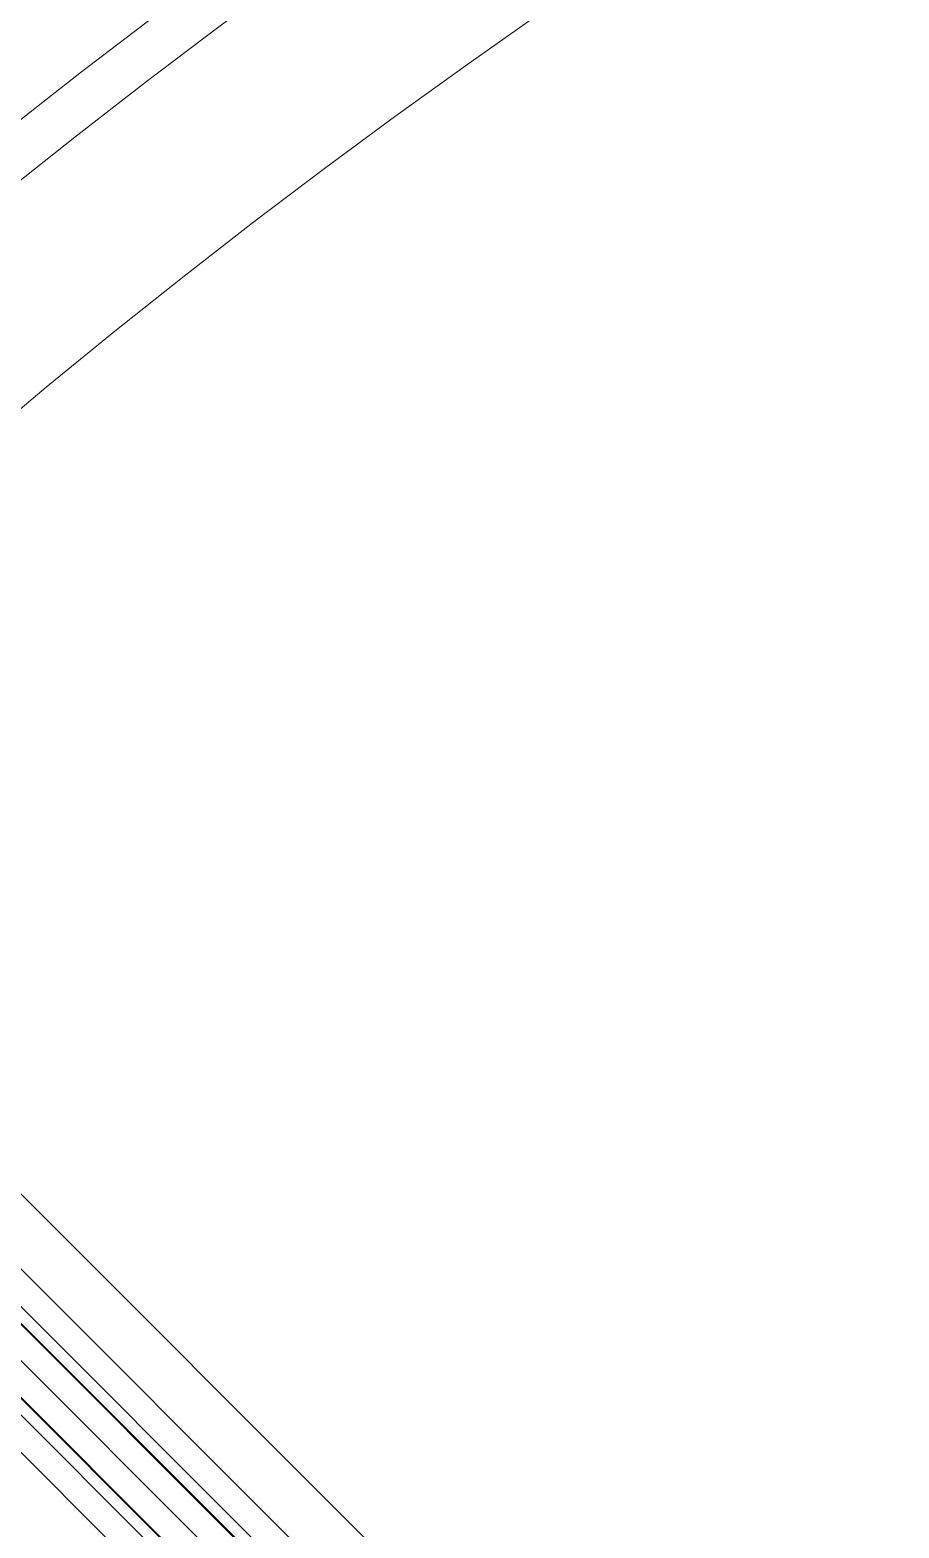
# Model space of a CAD drawing. Extents: x 820 to 5791, y 1495 to 5010.
# Drawn here: x 3074.52 to 3089.26, y 2156.81 to 2182.22 of the extents above; entities that cross this region are included whole.
import ezdxf

# ---------------------------------------------------------------- set-up
doc = ezdxf.new("R2010")
doc.units = 0
doc.header["$LTSCALE"] = 20
doc.layers.get('0').update_dxf_attribs({"linetype": 'CONTINUOUS', "lineweight": 15})
doc.layers.add('_00_TT_PLASTER INTERIOR', color=60, linetype='CONTINUOUS', lineweight=0)

# ---------------------------------------------------------------- blocks, each defined once
blk = doc.blocks.new('HGJFG')
at = {"color": 9}
for p, q in [((-1909.479, -3391.44), (-2111.075, -3189.844)), ((-2012.053, -3288.247), (-2095.987, -3204.313)), ((-2011.373, -3286.718), (-2093.963, -3204.128)), ((-2096.606, -3204.933), (-2012.672, -3288.866)), ((-2012.151, -3287.213), (-2094.458, -3204.906)), ((-2012.787, -3287.213), (-2094.458, -3205.542)), ((-2012.928, -3287.354), (-2094.599, -3205.683)), ((-2095.236, -3206.32), (-2013.565, -3287.991)), ((-2096.014, -3206.461), (-2013.706, -3288.768)), ((-2095.377, -3206.461), (-2013.706, -3288.132))]:
    blk.add_line(p, q, dxfattribs=at)
for radius in [128.8, 125, 125]:
    blk.add_circle((-2010.277, -3290.642), radius, dxfattribs=at)
at = {"color": 9, "ltscale": 0.5}
for radius in [128, 128, 125]:
    blk.add_circle((-2010.277, -3290.642), radius, dxfattribs=at)
at = {"color": 9}
for start, end in [(31.7385, 58.2615), (211.7385, 238.2615)]:
    blk.add_arc((-2088.271, -3212.648), 0.45, start, end, dxfattribs=at)

msp = doc.modelspace()

# ---------------------------------------------------------------- block references
at = {"layer": '_00_TT_PLASTER INTERIOR'}
msp.add_blockref('HGJFG', (5164.587, 5370.35), dxfattribs=at)

doc.saveas('drawing.dxf')
